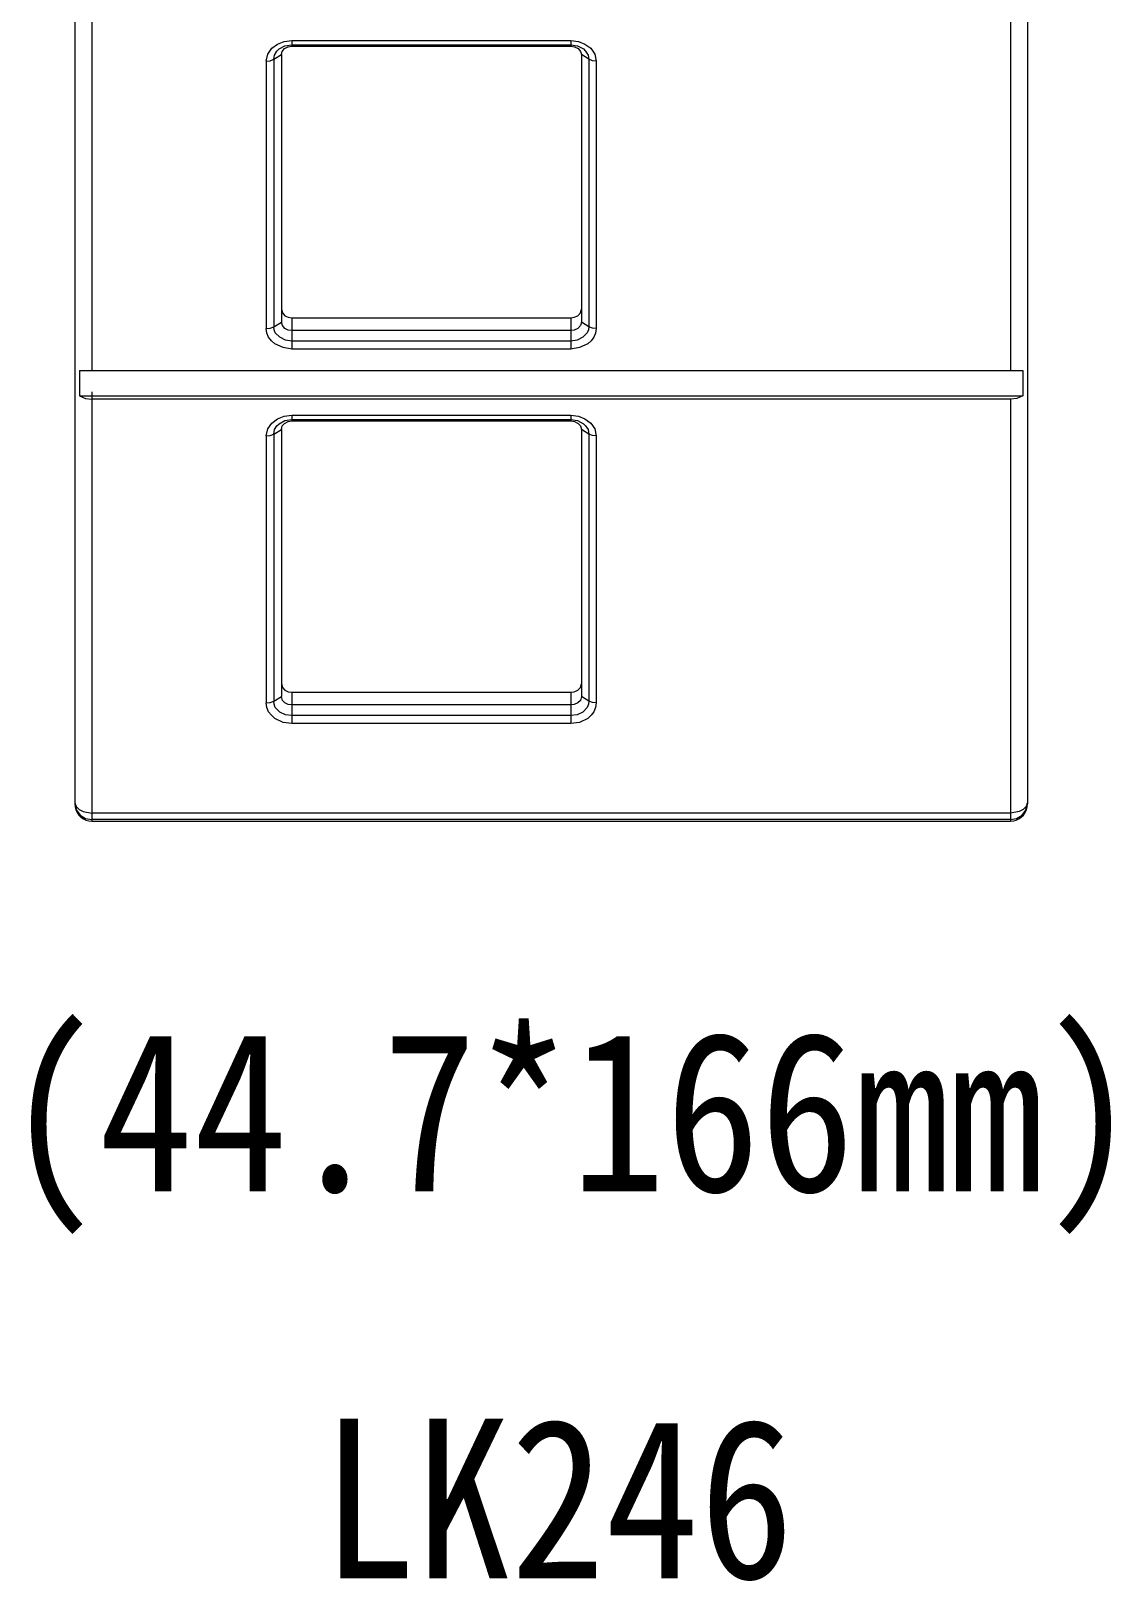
# Model space of a CAD drawing. Header units: millimetres. Extents: x 33157 to 59611, y -29750 to 1750.
# Drawn here: x 54100.8 to 54151.6, y 277.2 to 350 of the extents above; entities that cross this region are included whole.
import ezdxf

# ---------------------------------------------------------------- set-up
doc = ezdxf.new("R2010")
doc.units = ezdxf.units.MM
doc.layers.get('0').update_dxf_attribs({"lineweight": 18})
doc.styles.add('STYLE1', font='')
doc.styles.get('STYLE1').set_extended_font_data('宋体')

msp = doc.modelspace()

# ---------------------------------------------------------------- linework, layer by layer
at = {"lineweight": 9}
for p, q in [((54102.874, 478.392), (54102.874, 313.67)), ((54147.655, 352.27), (54147.655, 313.67)), ((54103.677, 350.437), (54103.677, 334.042)), ((54146.852, 350.938), (54146.852, 334.042)), ((54113.085, 349.546), (54113.085, 349.28)), ((54126.188, 349.546), (54126.188, 349.28)), ((54111.869, 348.58), (54111.869, 336.014)), ((54112.235, 348.664), (54112.235, 336.097)), ((54112.585, 348.88), (54112.585, 336.314)), ((54126.688, 348.88), (54126.688, 336.314)), ((54127.037, 348.664), (54127.037, 336.097)), ((54127.387, 348.58), (54127.387, 336.014)), ((54113.085, 336.513), (54113.085, 335.048)), ((54126.188, 336.513), (54126.188, 335.048)), ((54103.091, 334.042), (54103.091, 332.842)), ((54147.438, 334.042), (54147.438, 332.842)), ((54103.677, 333.034), (54103.677, 313.244)), ((54103.677, 332.691), (54103.677, 312.866)), ((54146.852, 332.691), (54146.852, 312.866)), ((54113.085, 331.936), (54113.085, 331.67)), ((54126.188, 331.936), (54126.188, 331.67)), ((54111.869, 330.971), (54111.869, 318.421)), ((54112.235, 331.054), (54112.235, 318.504)), ((54112.585, 331.27), (54112.585, 318.72)), ((54126.688, 331.27), (54126.688, 318.72)), ((54127.037, 331.054), (54127.037, 318.504)), ((54127.387, 330.971), (54127.387, 318.421)), ((54113.085, 318.92), (54113.085, 317.455)), ((54126.188, 318.92), (54126.188, 317.455))]:
    msp.add_line(p, q, dxfattribs=at)
for points, knots in [([(54111.869, 348.58), (54111.869, 348.58), (54111.952, 348.897), (54111.952, 348.897), (54111.952, 348.897), (54112.136, 349.18), (54112.136, 349.18), (54112.136, 349.18), (54112.402, 349.379), (54112.402, 349.379), (54112.402, 349.379), (54112.718, 349.496), (54112.718, 349.496)], [0, 0, 0, 0, 149288.304935, 149288.304935, 149288.304935, 298576.60987, 298576.60987, 298576.60987, 447864.914805, 447864.914805, 447864.914805, 597153.21974, 597153.21974, 597153.21974, 597153.21974]), ([(54112.235, 348.664), (54112.235, 348.664), (54112.269, 348.863), (54112.269, 348.863), (54112.269, 348.863), (54112.369, 349.047), (54112.369, 349.047)], [0, 0, 0, 0, 168359.67458, 168359.67458, 168359.67458, 336719.349161, 336719.349161, 336719.349161, 336719.349161]), ([(54112.585, 348.88), (54112.585, 348.88), (54112.619, 349.03), (54112.619, 349.03), (54112.619, 349.03), (54112.735, 349.163), (54112.735, 349.163)], [0, 0, 0, 0, 168360.560582, 168360.560582, 168360.560582, 336721.121165, 336721.121165, 336721.121165, 336721.121165]), ([(54112.735, 349.163), (54112.735, 349.163), (54112.902, 349.246), (54112.902, 349.246), (54112.902, 349.246), (54113.085, 349.28), (54113.085, 349.28)], [0, 0, 0, 0, 168361.013295, 168361.013295, 168361.013295, 336722.026591, 336722.026591, 336722.026591, 336722.026591]), ([(54126.188, 349.28), (54126.188, 349.28), (54126.371, 349.246), (54126.371, 349.246), (54126.371, 349.246), (54126.538, 349.163), (54126.538, 349.163)], [0, 0, 0, 0, 168402.990223, 168402.990223, 168402.990223, 336805.980447, 336805.980447, 336805.980447, 336805.980447]), ([(54126.538, 349.163), (54126.538, 349.163), (54126.638, 349.03), (54126.638, 349.03), (54126.638, 349.03), (54126.688, 348.88), (54126.688, 348.88)], [0, 0, 0, 0, 168404.108772, 168404.108772, 168404.108772, 336808.217543, 336808.217543, 336808.217543, 336808.217543]), ([(54126.554, 349.496), (54126.554, 349.496), (54126.854, 349.379), (54126.854, 349.379), (54126.854, 349.379), (54127.137, 349.18), (54127.137, 349.18), (54127.137, 349.18), (54127.32, 348.897), (54127.32, 348.897), (54127.32, 348.897), (54127.387, 348.58), (54127.387, 348.58)], [0, 0, 0, 0, 149329.237872, 149329.237872, 149329.237872, 298658.475744, 298658.475744, 298658.475744, 447987.713616, 447987.713616, 447987.713616, 597316.951488, 597316.951488, 597316.951488, 597316.951488]), ([(54126.887, 349.047), (54126.887, 349.047), (54127.004, 348.863), (54127.004, 348.863), (54127.004, 348.863), (54127.037, 348.664), (54127.037, 348.664)], [0, 0, 0, 0, 168405.406353, 168405.406353, 168405.406353, 336810.812705, 336810.812705, 336810.812705, 336810.812705]), ([(54111.869, 348.58), (54111.869, 348.58), (54112.052, 348.597), (54112.052, 348.597), (54112.052, 348.597), (54112.235, 348.664), (54112.235, 348.664)], [0, 0, 0, 0, 168359.314815, 168359.314815, 168359.314815, 336718.62963, 336718.62963, 336718.62963, 336718.62963]), ([(54127.387, 348.58), (54127.387, 348.58), (54127.204, 348.597), (54127.204, 348.597), (54127.204, 348.597), (54127.037, 348.664), (54127.037, 348.664)], [0, 0, 0, 0, 168406.596099, 168406.596099, 168406.596099, 336813.192198, 336813.192198, 336813.192198, 336813.192198]), ([(54112.585, 336.913), (54112.585, 336.913), (54112.635, 336.746), (54112.635, 336.746), (54112.635, 336.746), (54112.752, 336.613), (54112.752, 336.613), (54112.752, 336.613), (54112.902, 336.547), (54112.902, 336.547), (54112.902, 336.547), (54113.085, 336.513), (54113.085, 336.513)], [0, 0, 0, 0, 149307.225662, 149307.225662, 149307.225662, 298614.451324, 298614.451324, 298614.451324, 447921.676985, 447921.676985, 447921.676985, 597228.902647, 597228.902647, 597228.902647, 597228.902647]), ([(54126.188, 336.513), (54126.188, 336.513), (54126.355, 336.547), (54126.355, 336.547), (54126.355, 336.547), (54126.521, 336.613), (54126.521, 336.613), (54126.521, 336.613), (54126.638, 336.746), (54126.638, 336.746), (54126.638, 336.746), (54126.688, 336.913), (54126.688, 336.913)], [0, 0, 0, 0, 149345.326645, 149345.326645, 149345.326645, 298690.653289, 298690.653289, 298690.653289, 448035.979934, 448035.979934, 448035.979934, 597381.306579, 597381.306579, 597381.306579, 597381.306579]), ([(54111.869, 336.014), (54111.869, 336.014), (54112.052, 336.03), (54112.052, 336.03), (54112.052, 336.03), (54112.235, 336.097), (54112.235, 336.097)], [0, 0, 0, 0, 168378.748155, 168378.748155, 168378.748155, 336757.496311, 336757.496311, 336757.496311, 336757.496311]), ([(54113.085, 335.048), (54113.085, 335.048), (54112.668, 335.115), (54112.668, 335.115), (54112.668, 335.115), (54112.286, 335.298), (54112.286, 335.298), (54112.286, 335.298), (54112.119, 335.431), (54112.119, 335.431), (54112.119, 335.431), (54111.986, 335.598), (54111.986, 335.598), (54111.986, 335.598), (54111.902, 335.797), (54111.902, 335.797), (54111.902, 335.797), (54111.869, 336.014), (54111.869, 336.014)], [0, 0, 0, 0, 142949.633305, 142949.633305, 142949.633305, 285899.266609, 285899.266609, 285899.266609, 428848.899914, 428848.899914, 428848.899914, 571798.533218, 571798.533218, 571798.533218, 714748.166523, 714748.166523, 714748.166523, 857697.799827, 857697.799827, 857697.799827, 857697.799827]), ([(54113.085, 335.415), (54113.085, 335.415), (54112.785, 335.465), (54112.785, 335.465), (54112.785, 335.465), (54112.519, 335.598), (54112.519, 335.598), (54112.519, 335.598), (54112.302, 335.814), (54112.302, 335.814), (54112.302, 335.814), (54112.252, 335.947), (54112.252, 335.947), (54112.252, 335.947), (54112.235, 336.097), (54112.235, 336.097)], [0, 0, 0, 0, 145526.630608, 145526.630608, 145526.630608, 291053.261217, 291053.261217, 291053.261217, 436579.891825, 436579.891825, 436579.891825, 582106.522433, 582106.522433, 582106.522433, 727633.153042, 727633.153042, 727633.153042, 727633.153042]), ([(54113.085, 335.914), (54113.085, 335.914), (54112.902, 335.931), (54112.902, 335.931), (54112.902, 335.931), (54112.752, 336.014), (54112.752, 336.014), (54112.752, 336.014), (54112.635, 336.147), (54112.635, 336.147), (54112.635, 336.147), (54112.585, 336.314), (54112.585, 336.314)], [0, 0, 0, 0, 149308.330209, 149308.330209, 149308.330209, 298616.660418, 298616.660418, 298616.660418, 447924.990627, 447924.990627, 447924.990627, 597233.320836, 597233.320836, 597233.320836, 597233.320836]), ([(54127.387, 336.014), (54127.387, 336.014), (54127.354, 335.797), (54127.354, 335.797), (54127.354, 335.797), (54127.27, 335.598), (54127.27, 335.598), (54127.27, 335.598), (54127.154, 335.431), (54127.154, 335.431), (54127.154, 335.431), (54126.987, 335.298), (54126.987, 335.298), (54126.987, 335.298), (54126.605, 335.115), (54126.605, 335.115), (54126.605, 335.115), (54126.188, 335.048), (54126.188, 335.048)], [0, 0, 0, 0, 142989.070869, 142989.070869, 142989.070869, 285978.141737, 285978.141737, 285978.141737, 428967.212606, 428967.212606, 428967.212606, 571956.283475, 571956.283475, 571956.283475, 714945.354344, 714945.354344, 714945.354344, 857934.425212, 857934.425212, 857934.425212, 857934.425212]), ([(54127.037, 336.097), (54127.037, 336.097), (54127.021, 335.947), (54127.021, 335.947), (54127.021, 335.947), (54126.954, 335.814), (54126.954, 335.814), (54126.954, 335.814), (54126.754, 335.598), (54126.754, 335.598), (54126.754, 335.598), (54126.488, 335.465), (54126.488, 335.465), (54126.488, 335.465), (54126.188, 335.415), (54126.188, 335.415)], [0, 0, 0, 0, 145565.223779, 145565.223779, 145565.223779, 291130.447557, 291130.447557, 291130.447557, 436695.671336, 436695.671336, 436695.671336, 582260.895114, 582260.895114, 582260.895114, 727826.118893, 727826.118893, 727826.118893, 727826.118893]), ([(54126.688, 336.314), (54126.688, 336.314), (54126.638, 336.147), (54126.638, 336.147), (54126.638, 336.147), (54126.521, 336.014), (54126.521, 336.014), (54126.521, 336.014), (54126.355, 335.931), (54126.355, 335.931), (54126.355, 335.931), (54126.188, 335.914), (54126.188, 335.914)], [0, 0, 0, 0, 149346.175152, 149346.175152, 149346.175152, 298692.350304, 298692.350304, 298692.350304, 448038.525456, 448038.525456, 448038.525456, 597384.700608, 597384.700608, 597384.700608, 597384.700608]), ([(54127.387, 336.014), (54127.387, 336.014), (54127.204, 336.03), (54127.204, 336.03), (54127.204, 336.03), (54127.037, 336.097), (54127.037, 336.097)], [0, 0, 0, 0, 168426.029467, 168426.029467, 168426.029467, 336852.058934, 336852.058934, 336852.058934, 336852.058934]), ([(54103.091, 332.842), (54103.091, 332.842), (54103.375, 332.72), (54103.375, 332.72), (54103.375, 332.72), (54103.677, 332.691), (54103.677, 332.691)], [0, 0, 0, 0, 168356.60136, 168356.60136, 168356.60136, 336713.20272, 336713.20272, 336713.20272, 336713.20272]), ([(54147.438, 332.842), (54147.438, 332.842), (54147.154, 332.72), (54147.154, 332.72), (54147.154, 332.72), (54146.852, 332.691), (54146.852, 332.691)], [0, 0, 0, 0, 168493.178029, 168493.178029, 168493.178029, 336986.356059, 336986.356059, 336986.356059, 336986.356059]), ([(54111.869, 330.971), (54111.869, 330.971), (54111.952, 331.304), (54111.952, 331.304), (54111.952, 331.304), (54112.136, 331.57), (54112.136, 331.57), (54112.136, 331.57), (54112.402, 331.77), (54112.402, 331.77), (54112.402, 331.77), (54112.718, 331.886), (54112.718, 331.886)], [0, 0, 0, 0, 149312.439877, 149312.439877, 149312.439877, 298624.879754, 298624.879754, 298624.879754, 447937.319631, 447937.319631, 447937.319631, 597249.759508, 597249.759508, 597249.759508, 597249.759508]), ([(54112.235, 331.054), (54112.235, 331.054), (54112.269, 331.27), (54112.269, 331.27), (54112.269, 331.27), (54112.369, 331.437), (54112.369, 331.437)], [0, 0, 0, 0, 168386.880276, 168386.880276, 168386.880276, 336773.760552, 336773.760552, 336773.760552, 336773.760552]), ([(54112.585, 331.27), (54112.585, 331.27), (54112.619, 331.437), (54112.619, 331.437), (54112.619, 331.437), (54112.735, 331.553), (54112.735, 331.553)], [0, 0, 0, 0, 168387.765804, 168387.765804, 168387.765804, 336775.531608, 336775.531608, 336775.531608, 336775.531608]), ([(54112.735, 331.553), (54112.735, 331.553), (54112.902, 331.636), (54112.902, 331.636), (54112.902, 331.636), (54113.085, 331.67), (54113.085, 331.67)], [0, 0, 0, 0, 168388.2472, 168388.2472, 168388.2472, 336776.494401, 336776.494401, 336776.494401, 336776.494401]), ([(54126.188, 331.67), (54126.188, 331.67), (54126.371, 331.636), (54126.371, 331.636), (54126.371, 331.636), (54126.538, 331.553), (54126.538, 331.553)], [0, 0, 0, 0, 168430.224203, 168430.224203, 168430.224203, 336860.448407, 336860.448407, 336860.448407, 336860.448407]), ([(54126.538, 331.553), (54126.538, 331.553), (54126.638, 331.437), (54126.638, 331.437), (54126.638, 331.437), (54126.688, 331.27), (54126.688, 331.27)], [0, 0, 0, 0, 168431.339502, 168431.339502, 168431.339502, 336862.679004, 336862.679004, 336862.679004, 336862.679004]), ([(54126.554, 331.886), (54126.554, 331.886), (54126.854, 331.77), (54126.854, 331.77), (54126.854, 331.77), (54127.137, 331.57), (54127.137, 331.57), (54127.137, 331.57), (54127.32, 331.304), (54127.32, 331.304), (54127.32, 331.304), (54127.387, 330.971), (54127.387, 330.971)], [0, 0, 0, 0, 149353.387694, 149353.387694, 149353.387694, 298706.775388, 298706.775388, 298706.775388, 448060.163082, 448060.163082, 448060.163082, 597413.550776, 597413.550776, 597413.550776, 597413.550776]), ([(54126.887, 331.437), (54126.887, 331.437), (54127.004, 331.27), (54127.004, 331.27), (54127.004, 331.27), (54127.037, 331.054), (54127.037, 331.054)], [0, 0, 0, 0, 168432.638018, 168432.638018, 168432.638018, 336865.276037, 336865.276037, 336865.276037, 336865.276037]), ([(54111.869, 330.971), (54111.869, 330.971), (54112.052, 330.987), (54112.052, 330.987), (54112.052, 330.987), (54112.235, 331.054), (54112.235, 331.054)], [0, 0, 0, 0, 168386.548991, 168386.548991, 168386.548991, 336773.097983, 336773.097983, 336773.097983, 336773.097983]), ([(54127.387, 330.971), (54127.387, 330.971), (54127.204, 330.987), (54127.204, 330.987), (54127.204, 330.987), (54127.037, 331.054), (54127.037, 331.054)], [0, 0, 0, 0, 168433.830313, 168433.830313, 168433.830313, 336867.660626, 336867.660626, 336867.660626, 336867.660626]), ([(54112.585, 319.319), (54112.585, 319.319), (54112.635, 319.136), (54112.635, 319.136), (54112.635, 319.136), (54112.752, 319.02), (54112.752, 319.02), (54112.752, 319.02), (54112.902, 318.937), (54112.902, 318.937), (54112.902, 318.937), (54113.085, 318.92), (54113.085, 318.92)], [0, 0, 0, 0, 149331.361832, 149331.361832, 149331.361832, 298662.723664, 298662.723664, 298662.723664, 447994.085496, 447994.085496, 447994.085496, 597325.447329, 597325.447329, 597325.447329, 597325.447329]), ([(54126.188, 318.92), (54126.188, 318.92), (54126.355, 318.937), (54126.355, 318.937), (54126.355, 318.937), (54126.521, 319.02), (54126.521, 319.02), (54126.521, 319.02), (54126.638, 319.136), (54126.638, 319.136), (54126.638, 319.136), (54126.688, 319.319), (54126.688, 319.319)], [0, 0, 0, 0, 149369.476312, 149369.476312, 149369.476312, 298738.952623, 298738.952623, 298738.952623, 448108.428935, 448108.428935, 448108.428935, 597477.905247, 597477.905247, 597477.905247, 597477.905247]), ([(54111.869, 318.421), (54111.869, 318.421), (54112.052, 318.437), (54112.052, 318.437), (54112.052, 318.437), (54112.235, 318.504), (54112.235, 318.504)], [0, 0, 0, 0, 168405.965904, 168405.965904, 168405.965904, 336811.931807, 336811.931807, 336811.931807, 336811.931807]), ([(54113.085, 317.455), (54113.085, 317.455), (54112.668, 317.505), (54112.668, 317.505), (54112.668, 317.505), (54112.286, 317.688), (54112.286, 317.688), (54112.286, 317.688), (54112.119, 317.838), (54112.119, 317.838), (54112.119, 317.838), (54111.986, 318.005), (54111.986, 318.005), (54111.986, 318.005), (54111.902, 318.204), (54111.902, 318.204), (54111.902, 318.204), (54111.869, 318.421), (54111.869, 318.421)], [0, 0, 0, 0, 142972.747789, 142972.747789, 142972.747789, 285945.495578, 285945.495578, 285945.495578, 428918.243367, 428918.243367, 428918.243367, 571890.991156, 571890.991156, 571890.991156, 714863.738945, 714863.738945, 714863.738945, 857836.486734, 857836.486734, 857836.486734, 857836.486734]), ([(54113.085, 317.822), (54113.085, 317.822), (54112.785, 317.855), (54112.785, 317.855), (54112.785, 317.855), (54112.519, 317.988), (54112.519, 317.988), (54112.519, 317.988), (54112.302, 318.204), (54112.302, 318.204), (54112.302, 318.204), (54112.252, 318.354), (54112.252, 318.354), (54112.252, 318.354), (54112.235, 318.504), (54112.235, 318.504)], [0, 0, 0, 0, 145548.413418, 145548.413418, 145548.413418, 291096.826837, 291096.826837, 291096.826837, 436645.240255, 436645.240255, 436645.240255, 582193.653673, 582193.653673, 582193.653673, 727742.067092, 727742.067092, 727742.067092, 727742.067092]), ([(54113.085, 318.321), (54113.085, 318.321), (54112.902, 318.337), (54112.902, 318.337), (54112.902, 318.337), (54112.752, 318.421), (54112.752, 318.421), (54112.752, 318.421), (54112.635, 318.537), (54112.635, 318.537), (54112.635, 318.537), (54112.585, 318.72), (54112.585, 318.72)], [0, 0, 0, 0, 149332.474921, 149332.474921, 149332.474921, 298664.949841, 298664.949841, 298664.949841, 447997.424762, 447997.424762, 447997.424762, 597329.899683, 597329.899683, 597329.899683, 597329.899683]), ([(54127.387, 318.421), (54127.387, 318.421), (54127.354, 318.204), (54127.354, 318.204), (54127.354, 318.204), (54127.27, 318.005), (54127.27, 318.005), (54127.27, 318.005), (54127.154, 317.838), (54127.154, 317.838), (54127.154, 317.838), (54126.987, 317.688), (54126.987, 317.688), (54126.987, 317.688), (54126.605, 317.505), (54126.605, 317.505), (54126.605, 317.505), (54126.188, 317.455), (54126.188, 317.455)], [0, 0, 0, 0, 143012.182029, 143012.182029, 143012.182029, 286024.364057, 286024.364057, 286024.364057, 429036.546086, 429036.546086, 429036.546086, 572048.728114, 572048.728114, 572048.728114, 715060.910143, 715060.910143, 715060.910143, 858073.092171, 858073.092171, 858073.092171, 858073.092171]), ([(54127.037, 318.504), (54127.037, 318.504), (54127.021, 318.354), (54127.021, 318.354), (54127.021, 318.354), (54126.954, 318.204), (54126.954, 318.204), (54126.954, 318.204), (54126.754, 317.988), (54126.754, 317.988), (54126.754, 317.988), (54126.488, 317.855), (54126.488, 317.855), (54126.488, 317.855), (54126.188, 317.822), (54126.188, 317.822)], [0, 0, 0, 0, 145586.989989, 145586.989989, 145586.989989, 291173.979978, 291173.979978, 291173.979978, 436760.969967, 436760.969967, 436760.969967, 582347.959956, 582347.959956, 582347.959956, 727934.949945, 727934.949945, 727934.949945, 727934.949945]), ([(54126.688, 318.72), (54126.688, 318.72), (54126.638, 318.537), (54126.638, 318.537), (54126.638, 318.537), (54126.521, 318.421), (54126.521, 318.421), (54126.521, 318.421), (54126.355, 318.337), (54126.355, 318.337), (54126.355, 318.337), (54126.188, 318.321), (54126.188, 318.321)], [0, 0, 0, 0, 149370.308759, 149370.308759, 149370.308759, 298740.617517, 298740.617517, 298740.617517, 448110.926276, 448110.926276, 448110.926276, 597481.235035, 597481.235035, 597481.235035, 597481.235035]), ([(54127.387, 318.421), (54127.387, 318.421), (54127.204, 318.437), (54127.204, 318.437), (54127.204, 318.437), (54127.037, 318.504), (54127.037, 318.504)], [0, 0, 0, 0, 168453.24725, 168453.24725, 168453.24725, 336906.494501, 336906.494501, 336906.494501, 336906.494501]), ([(54102.874, 313.67), (54102.874, 313.67), (54102.959, 313.377), (54102.959, 313.377), (54102.959, 313.377), (54103.129, 313.14), (54103.129, 313.14), (54103.129, 313.14), (54103.384, 312.98), (54103.384, 312.98), (54103.384, 312.98), (54103.677, 312.932), (54103.677, 312.932)], [0, 0, 0, 0, 149312.474347, 149312.474347, 149312.474347, 298624.948695, 298624.948695, 298624.948695, 447937.423042, 447937.423042, 447937.423042, 597249.897389, 597249.897389, 597249.897389, 597249.897389]), ([(54102.874, 313.67), (54102.874, 313.67), (54102.893, 313.528), (54102.893, 313.528), (54102.893, 313.528), (54102.921, 313.386), (54102.921, 313.386), (54102.921, 313.386), (54102.988, 313.263), (54102.988, 313.263), (54102.988, 313.263), (54103.063, 313.15), (54103.063, 313.15), (54103.063, 313.15), (54103.167, 313.055), (54103.167, 313.055), (54103.167, 313.055), (54103.28, 312.97), (54103.28, 312.97), (54103.28, 312.97), (54103.403, 312.914), (54103.403, 312.914), (54103.403, 312.914), (54103.536, 312.876), (54103.536, 312.876), (54103.536, 312.876), (54103.677, 312.866), (54103.677, 312.866)], [0, 0, 0, 0, 138733.463129, 138733.463129, 138733.463129, 277466.926258, 277466.926258, 277466.926258, 416200.389387, 416200.389387, 416200.389387, 554933.852516, 554933.852516, 554933.852516, 693667.315645, 693667.315645, 693667.315645, 832400.778774, 832400.778774, 832400.778774, 971134.241903, 971134.241903, 971134.241903, 1109867.705032, 1109867.705032, 1109867.705032, 1248601.168161, 1248601.168161, 1248601.168161, 1248601.168161]), ([(54102.94, 313.547), (54102.94, 313.547), (54103.082, 313.405), (54103.082, 313.405), (54103.082, 313.405), (54103.271, 313.31), (54103.271, 313.31), (54103.271, 313.31), (54103.677, 313.244), (54103.677, 313.244)], [0, 0, 0, 0, 155722.466098, 155722.466098, 155722.466098, 311444.932195, 311444.932195, 311444.932195, 467167.398293, 467167.398293, 467167.398293, 467167.398293]), ([(54147.589, 313.547), (54147.589, 313.547), (54147.447, 313.405), (54147.447, 313.405), (54147.447, 313.405), (54147.258, 313.31), (54147.258, 313.31), (54147.258, 313.31), (54146.852, 313.244), (54146.852, 313.244)], [0, 0, 0, 0, 155849.887069, 155849.887069, 155849.887069, 311699.774138, 311699.774138, 311699.774138, 467549.661207, 467549.661207, 467549.661207, 467549.661207]), ([(54146.852, 312.932), (54146.852, 312.932), (54147.145, 312.98), (54147.145, 312.98), (54147.145, 312.98), (54147.4, 313.14), (54147.4, 313.14), (54147.4, 313.14), (54147.57, 313.377), (54147.57, 313.377), (54147.57, 313.377), (54147.645, 313.67), (54147.645, 313.67)], [0, 0, 0, 0, 149434.991147, 149434.991147, 149434.991147, 298869.982293, 298869.982293, 298869.982293, 448304.97344, 448304.97344, 448304.97344, 597739.964587, 597739.964587, 597739.964587, 597739.964587]), ([(54146.852, 312.866), (54146.852, 312.866), (54146.993, 312.876), (54146.993, 312.876), (54146.993, 312.876), (54147.126, 312.914), (54147.126, 312.914), (54147.126, 312.914), (54147.249, 312.97), (54147.249, 312.97), (54147.249, 312.97), (54147.362, 313.055), (54147.362, 313.055), (54147.362, 313.055), (54147.466, 313.15), (54147.466, 313.15), (54147.466, 313.15), (54147.541, 313.263), (54147.541, 313.263), (54147.541, 313.263), (54147.608, 313.386), (54147.608, 313.386), (54147.608, 313.386), (54147.636, 313.528), (54147.636, 313.528), (54147.636, 313.528), (54147.655, 313.67), (54147.655, 313.67)], [0, 0, 0, 0, 138847.452302, 138847.452302, 138847.452302, 277694.904604, 277694.904604, 277694.904604, 416542.356906, 416542.356906, 416542.356906, 555389.809207, 555389.809207, 555389.809207, 694237.261509, 694237.261509, 694237.261509, 833084.713811, 833084.713811, 833084.713811, 971932.166113, 971932.166113, 971932.166113, 1110779.618415, 1110779.618415, 1110779.618415, 1249627.070717, 1249627.070717, 1249627.070717, 1249627.070717])]:
    msp.add_open_spline(points, degree=3, knots=knots, dxfattribs=at)
for points in [[(54112.369, 349.047), (54112.369, 349.047), (54112.485, 349.146), (54112.485, 349.146)], [(54112.485, 349.146), (54112.485, 349.146), (54112.752, 349.296), (54112.752, 349.296)], [(54112.718, 349.496), (54112.718, 349.496), (54113.085, 349.546), (54113.085, 349.546)], [(54112.752, 349.296), (54112.752, 349.296), (54113.085, 349.346), (54113.085, 349.346)], [(54113.085, 349.546), (54113.085, 349.546), (54126.188, 349.546), (54126.188, 349.546)], [(54113.085, 349.346), (54113.085, 349.346), (54126.188, 349.346), (54126.188, 349.346)], [(54113.085, 349.28), (54113.085, 349.28), (54126.188, 349.28), (54126.188, 349.28)], [(54126.188, 349.546), (54126.188, 349.546), (54126.554, 349.496), (54126.554, 349.496)], [(54126.188, 349.346), (54126.188, 349.346), (54126.505, 349.296), (54126.505, 349.296)], [(54126.505, 349.296), (54126.505, 349.296), (54126.788, 349.146), (54126.788, 349.146)], [(54126.788, 349.146), (54126.788, 349.146), (54126.887, 349.047), (54126.887, 349.047)], [(54112.235, 348.664), (54112.235, 348.664), (54112.585, 348.88), (54112.585, 348.88)], [(54127.037, 348.664), (54127.037, 348.664), (54126.688, 348.88), (54126.688, 348.88)], [(54113.085, 336.513), (54113.085, 336.513), (54126.188, 336.513), (54126.188, 336.513)], [(54112.235, 336.097), (54112.235, 336.097), (54112.585, 336.314), (54112.585, 336.314)], [(54126.188, 335.914), (54126.188, 335.914), (54113.085, 335.914), (54113.085, 335.914)], [(54127.037, 336.097), (54127.037, 336.097), (54126.688, 336.314), (54126.688, 336.314)], [(54126.188, 335.415), (54126.188, 335.415), (54113.085, 335.415), (54113.085, 335.415)], [(54126.188, 335.048), (54126.188, 335.048), (54113.085, 335.048), (54113.085, 335.048)], [(54103.091, 334.042), (54103.091, 334.042), (54147.438, 334.042), (54147.438, 334.042)], [(54103.091, 332.842), (54103.091, 332.842), (54147.438, 332.842), (54147.438, 332.842)], [(54146.852, 332.691), (54146.852, 332.691), (54103.677, 332.691), (54103.677, 332.691)], [(54112.369, 331.437), (54112.369, 331.437), (54112.485, 331.537), (54112.485, 331.537)], [(54112.485, 331.537), (54112.485, 331.537), (54112.752, 331.686), (54112.752, 331.686)], [(54112.718, 331.886), (54112.718, 331.886), (54113.085, 331.936), (54113.085, 331.936)], [(54112.752, 331.686), (54112.752, 331.686), (54113.085, 331.736), (54113.085, 331.736)], [(54113.085, 331.936), (54113.085, 331.936), (54126.188, 331.936), (54126.188, 331.936)], [(54113.085, 331.736), (54113.085, 331.736), (54126.188, 331.736), (54126.188, 331.736)], [(54113.085, 331.67), (54113.085, 331.67), (54126.188, 331.67), (54126.188, 331.67)], [(54126.188, 331.936), (54126.188, 331.936), (54126.554, 331.886), (54126.554, 331.886)], [(54126.188, 331.736), (54126.188, 331.736), (54126.505, 331.686), (54126.505, 331.686)], [(54126.505, 331.686), (54126.505, 331.686), (54126.788, 331.537), (54126.788, 331.537)], [(54126.788, 331.537), (54126.788, 331.537), (54126.887, 331.437), (54126.887, 331.437)], [(54112.235, 331.054), (54112.235, 331.054), (54112.585, 331.27), (54112.585, 331.27)], [(54127.037, 331.054), (54127.037, 331.054), (54126.688, 331.27), (54126.688, 331.27)], [(54112.235, 318.504), (54112.235, 318.504), (54112.585, 318.72), (54112.585, 318.72)], [(54113.085, 318.92), (54113.085, 318.92), (54126.188, 318.92), (54126.188, 318.92)], [(54126.188, 318.321), (54126.188, 318.321), (54113.085, 318.321), (54113.085, 318.321)], [(54127.037, 318.504), (54127.037, 318.504), (54126.688, 318.72), (54126.688, 318.72)], [(54126.188, 317.822), (54126.188, 317.822), (54113.085, 317.822), (54113.085, 317.822)], [(54126.188, 317.455), (54126.188, 317.455), (54113.085, 317.455), (54113.085, 317.455)], [(54102.874, 313.726), (54102.874, 313.726), (54102.94, 313.547), (54102.94, 313.547)], [(54102.874, 313.726), (54102.874, 313.726), (54102.884, 313.67), (54102.884, 313.67)], [(54146.852, 313.244), (54146.852, 313.244), (54103.677, 313.244), (54103.677, 313.244)], [(54147.655, 313.726), (54147.655, 313.726), (54147.589, 313.547), (54147.589, 313.547)], [(54147.645, 313.67), (54147.645, 313.67), (54147.655, 313.726), (54147.655, 313.726)], [(54146.852, 312.932), (54146.852, 312.932), (54103.677, 312.932), (54103.677, 312.932)], [(54103.677, 312.866), (54103.677, 312.866), (54146.852, 312.866), (54146.852, 312.866)]]:
    msp.add_open_spline(points, degree=3, dxfattribs=at)

# ---------------------------------------------------------------- texts
at = {"color": 0, "style": 'STYLE1', "width": 0.87}
for s, p in [('(44.7*166mm)', (54099.566, 295.459)), ('LK246', (54114.48, 277.278))]:
    msp.add_text(s, height=7.5, dxfattribs=at).set_placement(p)

doc.saveas('drawing.dxf')
